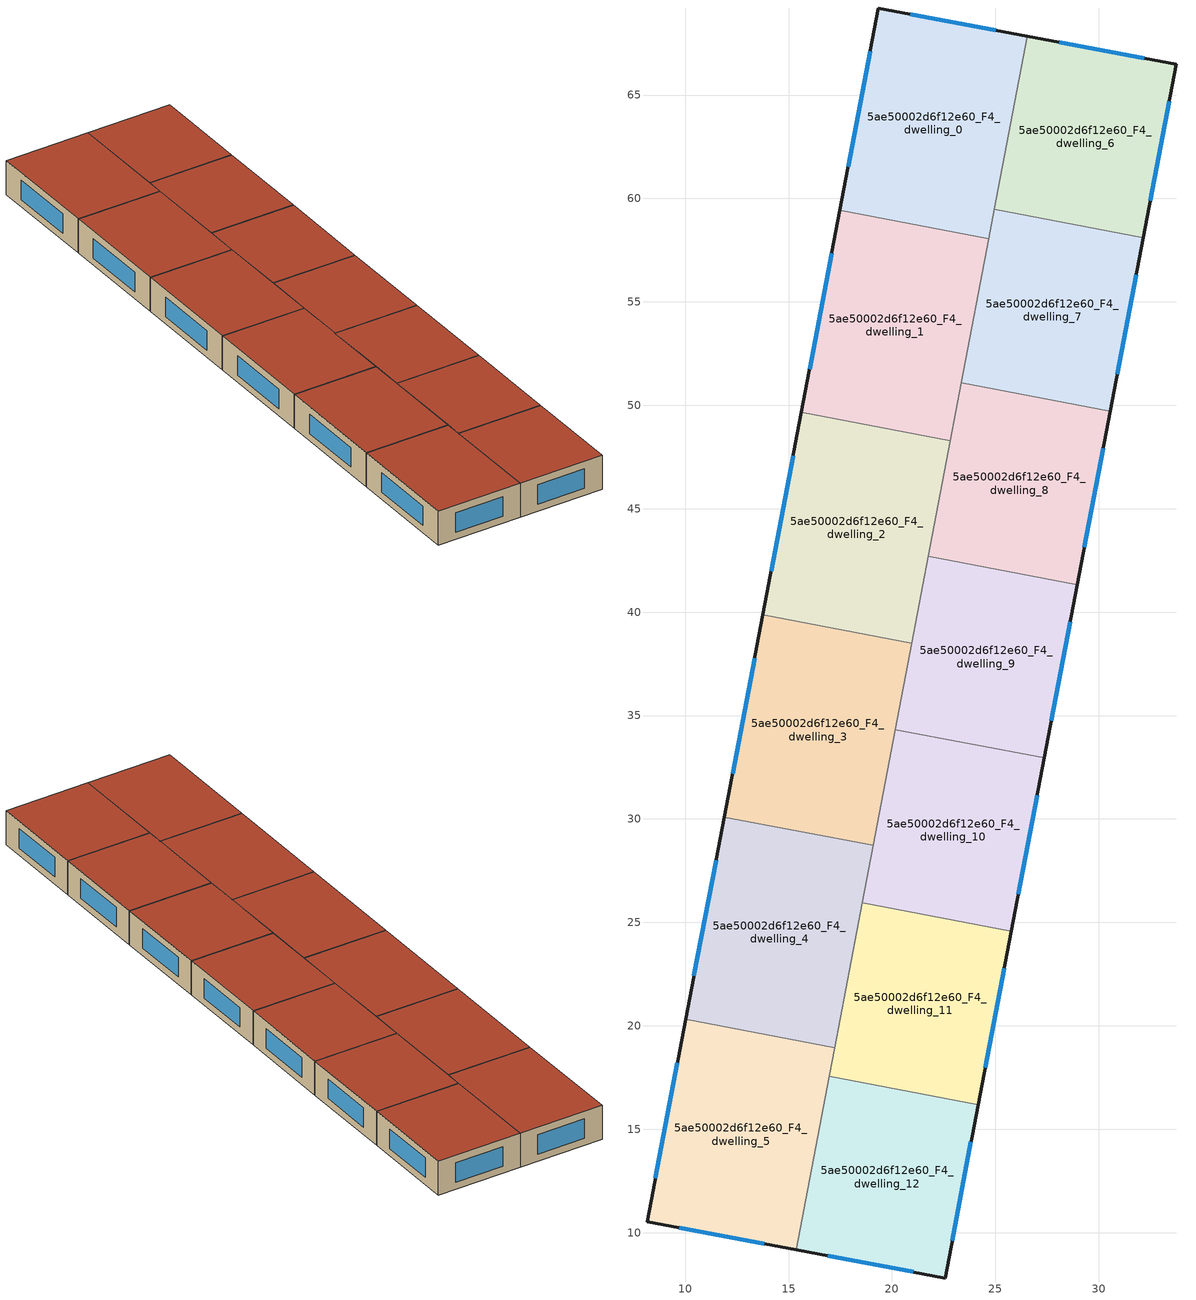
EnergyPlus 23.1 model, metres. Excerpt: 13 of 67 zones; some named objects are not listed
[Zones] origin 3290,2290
5ae50002d6f12e60_F4_dwelling_0
 floor to 5ae50002d6f12e60_F3_dwelling_0 (EU_floor_Construction): 26.55,67.84 24.68,58.06 17.48,59.43 19.35,69.21 z12
 wall outside (EU_wall_Construction): 26.55,67.84 19.35,69.21 17.48,59.43 z12:15
 wall to 5ae50002d6f12e60_F4_dwelling_1 (EU_wall_Construction): 17.48,59.43 24.68,58.06 z12:15
 wall to 5ae50002d6f12e60_F4_dwelling_6 (EU_wall_Construction): 24.95,59.47 26.55,67.84 z12:15
 wall to 5ae50002d6f12e60_F4_dwelling_7 (EU_wall_Construction): 24.68,58.06 24.95,59.47 z12:15
 window (EU_Window_Construction): 18.95,67.11 17.88,61.53 / 25,68.14 20.89,68.91 z12.64:14.36
 roof outside (EU_roof_Construction): 24.68,58.06 26.55,67.84 19.35,69.21 17.48,59.43 z15
5ae50002d6f12e60_F4_dwelling_1
 floor to 5ae50002d6f12e60_F3_dwelling_1 (EU_floor_Construction): 24.68,58.06 22.82,48.28 15.62,49.65 17.48,59.43 z12
 wall outside (EU_wall_Construction): 17.48,59.43 15.62,49.65 z12:15
 wall to 5ae50002d6f12e60_F4_dwelling_2 (EU_wall_Construction): 15.62,49.65 22.82,48.28 z12:15
 wall to 5ae50002d6f12e60_F4_dwelling_7 (EU_wall_Construction): 23.35,51.09 24.68,58.06 z12:15
 wall to 5ae50002d6f12e60_F4_dwelling_8 (EU_wall_Construction): 22.82,48.28 23.35,51.09 z12:15
 window (EU_Window_Construction): 17.08,57.34 16.02,51.75 z12.64:14.36
 roof outside (EU_roof_Construction): 22.82,48.28 24.68,58.06 17.48,59.43 15.62,49.65 z15
5ae50002d6f12e60_F4_dwelling_10
 floor to 5ae50002d6f12e60_F3_dwelling_10 (EU_floor_Construction): 27.36,32.95 25.76,24.57 18.56,25.94 20.16,34.32 z12
 wall outside (EU_wall_Construction): 25.76,24.57 27.36,32.95 z12:15
 wall to 5ae50002d6f12e60_F4_dwelling_11 (EU_wall_Construction): 18.56,25.94 25.76,24.57 z12:15
 wall to 5ae50002d6f12e60_F4_dwelling_9 (EU_wall_Construction): 27.36,32.95 20.16,34.32 z12:15
 wall to 5ae50002d6f12e60_F4_dwelling_3 (EU_wall_Construction): 20.16,34.32 19.09,28.72 z12:15
 wall to 5ae50002d6f12e60_F4_dwelling_4 (EU_wall_Construction): 19.09,28.72 18.56,25.94 z12:15
 window (EU_Window_Construction): 26.1,26.36 27.01,31.15 z12.64:14.36
 roof outside (EU_roof_Construction): 25.76,24.57 27.36,32.95 20.16,34.32 18.56,25.94 z15
5ae50002d6f12e60_F4_dwelling_11
 floor to 5ae50002d6f12e60_F3_dwelling_11 (EU_floor_Construction): 25.76,24.57 24.16,16.19 16.96,17.56 18.56,25.94 z12
 wall outside (EU_wall_Construction): 24.16,16.19 25.76,24.57 z12:15
 wall to 5ae50002d6f12e60_F4_dwelling_12 (EU_wall_Construction): 16.96,17.56 24.16,16.19 z12:15
 wall to 5ae50002d6f12e60_F4_dwelling_4 (EU_wall_Construction): 18.56,25.94 17.23,18.94 z12:15
 wall to 5ae50002d6f12e60_F4_dwelling_5 (EU_wall_Construction): 17.23,18.94 16.96,17.56 z12:15
 window (EU_Window_Construction): 24.5,17.98 25.42,22.77 z12.64:14.36
 roof outside (EU_roof_Construction): 24.16,16.19 25.76,24.57 18.56,25.94 16.96,17.56 z15
5ae50002d6f12e60_F4_dwelling_12
 floor to 5ae50002d6f12e60_F3_dwelling_12 (EU_floor_Construction): 24.16,16.19 22.57,7.81 15.36,9.17 16.96,17.56 z12
 wall outside (EU_wall_Construction): 15.36,9.17 22.57,7.81 24.16,16.19 z12:15
 wall to 5ae50002d6f12e60_F4_dwelling_5 (EU_wall_Construction): 16.96,17.56 15.36,9.17 z12:15
 window (EU_Window_Construction): 22.91,9.6 23.82,14.39 / 16.91,8.88 21.02,8.1 z12.64:14.36
 roof outside (EU_roof_Construction): 22.57,7.81 24.16,16.19 16.96,17.56 15.36,9.17 z15
5ae50002d6f12e60_F4_dwelling_2
 floor to 5ae50002d6f12e60_F3_dwelling_2 (EU_floor_Construction): 22.82,48.28 20.95,38.5 13.76,39.87 15.62,49.65 z12
 wall outside (EU_wall_Construction): 15.62,49.65 13.76,39.87 z12:15
 wall to 5ae50002d6f12e60_F4_dwelling_3 (EU_wall_Construction): 13.76,39.87 20.95,38.5 z12:15
 wall to 5ae50002d6f12e60_F4_dwelling_8 (EU_wall_Construction): 21.76,42.7 22.82,48.28 z12:15
 wall to 5ae50002d6f12e60_F4_dwelling_9 (EU_wall_Construction): 20.95,38.5 21.75,42.7 z12:15
 window (EU_Window_Construction): 15.22,47.56 14.16,41.97 z12.64:14.36
 roof outside (EU_roof_Construction): 20.95,38.5 22.82,48.28 15.62,49.65 13.76,39.87 z15
5ae50002d6f12e60_F4_dwelling_3
 floor to 5ae50002d6f12e60_F3_dwelling_3 (EU_floor_Construction): 20.95,38.5 19.09,28.72 11.89,30.1 13.76,39.87 z12
 wall outside (EU_wall_Construction): 13.76,39.87 11.89,30.1 z12:15
 wall to 5ae50002d6f12e60_F4_dwelling_4 (EU_wall_Construction): 11.89,30.1 19.09,28.72 z12:15
 wall to 5ae50002d6f12e60_F4_dwelling_9 (EU_wall_Construction): 20.16,34.32 20.95,38.5 z12:15
 window (EU_Window_Construction): 13.36,37.78 12.29,32.19 z12.64:14.36
 roof outside (EU_roof_Construction): 19.09,28.72 20.95,38.5 13.76,39.87 11.89,30.1 z15
5ae50002d6f12e60_F4_dwelling_4
 floor to 5ae50002d6f12e60_F3_dwelling_4 (EU_floor_Construction): 19.09,28.72 17.23,18.95 10.03,20.32 11.89,30.1 z12
 wall outside (EU_wall_Construction): 11.89,30.1 10.03,20.32 z12:15
 wall to 5ae50002d6f12e60_F4_dwelling_5 (EU_wall_Construction): 10.03,20.32 17.23,18.95 z12:15
 window (EU_Window_Construction): 11.49,28 10.43,22.41 z12.64:14.36
 roof outside (EU_roof_Construction): 17.23,18.95 19.09,28.72 11.89,30.1 10.03,20.32 z15
5ae50002d6f12e60_F4_dwelling_5
 floor to 5ae50002d6f12e60_F3_dwelling_5 (EU_floor_Construction): 17.23,18.95 15.36,9.17 8.16,10.53 10.03,20.32 z12
 wall outside (EU_wall_Construction): 10.03,20.32 8.16,10.53 15.36,9.17 z12:15
 window (EU_Window_Construction): 9.71,10.24 13.82,9.46 / 9.63,18.22 8.56,12.63 z12.64:14.36
 roof outside (EU_roof_Construction): 15.36,9.17 17.23,18.95 10.03,20.32 8.16,10.53 z15
5ae50002d6f12e60_F4_dwelling_6
 floor to 5ae50002d6f12e60_F3_dwelling_6 (EU_floor_Construction): 33.75,66.48 32.15,58.1 24.95,59.47 26.55,67.84 z12
 wall outside (EU_wall_Construction): 32.15,58.1 33.75,66.48 26.55,67.84 z12:15
 wall to 5ae50002d6f12e60_F4_dwelling_7 (EU_wall_Construction): 24.95,59.47 32.15,58.1 z12:15
 window (EU_Window_Construction): 32.2,66.78 28.09,67.55 / 32.49,59.89 33.4,64.69 z12.64:14.36
 roof outside (EU_roof_Construction): 32.15,58.1 33.75,66.48 26.55,67.84 24.95,59.47 z15
5ae50002d6f12e60_F4_dwelling_7
 floor to 5ae50002d6f12e60_F3_dwelling_7 (EU_floor_Construction): 32.15,58.1 30.55,49.71 23.35,51.09 24.95,59.47 z12
 wall outside (EU_wall_Construction): 30.55,49.71 32.15,58.1 z12:15
 wall to 5ae50002d6f12e60_F4_dwelling_8 (EU_wall_Construction): 23.35,51.09 30.55,49.71 z12:15
 window (EU_Window_Construction): 30.89,51.51 31.81,56.3 z12.64:14.36
 roof outside (EU_roof_Construction): 30.55,49.71 32.15,58.1 24.95,59.47 23.35,51.09 z15
5ae50002d6f12e60_F4_dwelling_8
 floor to 5ae50002d6f12e60_F3_dwelling_8 (EU_floor_Construction): 30.55,49.71 28.95,41.33 21.76,42.71 23.35,51.09 z12
 wall outside (EU_wall_Construction): 28.95,41.33 30.55,49.71 z12:15
 wall to 5ae50002d6f12e60_F4_dwelling_9 (EU_wall_Construction): 21.76,42.71 28.95,41.33 z12:15
 window (EU_Window_Construction): 29.3,43.13 30.21,47.92 z12.64:14.36
 roof outside (EU_roof_Construction): 28.95,41.33 30.55,49.71 23.35,51.09 21.76,42.71 z15
5ae50002d6f12e60_F4_dwelling_9
 floor to 5ae50002d6f12e60_F3_dwelling_9 (EU_floor_Construction): 28.95,41.33 27.36,32.95 20.16,34.32 21.76,42.71 z12
 wall outside (EU_wall_Construction): 27.36,32.95 28.95,41.33 z12:15
 window (EU_Window_Construction): 27.7,34.75 28.61,39.54 z12.64:14.36
 roof outside (EU_roof_Construction): 27.36,32.95 28.95,41.33 21.76,42.71 20.16,34.32 z15
[Building]
EU S2 Campaign: North Axis=0; Terrain=City; Solar Distribution=FullExterior
[Site:Location]
Yerevan-Zvartnots.Intl.AP: Latitude=40.15; Longitude=44.383; Time Zone=4; Elevation=854
[SizingPeriod:WeatherFileDays]
AnnualSizingPeriod: Begin Month=1; Begin Day of Month=1; End Month=12; End Day of Month=31; Day of Week for Start Day=Monday; Use Weather File Daylight Saving Period=No; Use Weather File Rain and Snow Indicators=No
[MATERIAL]
EU_InternalMass_Material: Roughness=MediumRough; Thickness=0.1; Conductivity=1; Density=1800; Specific Heat=900; Thermal Absorptance=0.9; Solar Absorptance=0.7; Visible Absorptance=0.7
[MATERIAL:NOMASS] Roughness=MediumRough; Thermal Absorptance=0.9; Solar Absorptance=0.7; Visible Absorptance=0.7
Name | Thermal Resistance
EU_wall_NoMass | 1.05043
EU_roof_NoMass | 1.45357
EU_floor_NoMass | 0.478065
[WINDOWMATERIAL:SIMPLEGLAZINGSYSTEM]
EU_Window_SimpleGlazing: UFactor=2.5566; Solar Heat Gain Coefficient=0.75; Visible Transmittance=0.75
[CONSTRUCTION]
EU_wall_Construction: EU_wall_NoMass
EU_roof_Construction: EU_roof_NoMass
EU_floor_Construction: EU_floor_NoMass
EU_Window_Construction: EU_Window_SimpleGlazing
EU_InternalMass_Construction: EU_InternalMass_Material
[ZONE] Type=1; Multiplier=1; Ceiling Height=autocalculate; Floor Area=autocalculate; Part of Total Floor Area=Yes
Name | Volume
5ae50002d6f12e60_F4_dwelling_0 | 218.828
5ae50002d6f12e60_F4_dwelling_1; 5ae50002d6f12e60_F4_dwelling_4 | 218.831
5ae50002d6f12e60_F4_dwelling_10 | 187.552
5ae50002d6f12e60_F4_dwelling_11 | 187.587
5ae50002d6f12e60_F4_dwelling_12 | 187.571
5ae50002d6f12e60_F4_dwelling_2 | 218.818
5ae50002d6f12e60_F4_dwelling_3 | 218.802
5ae50002d6f12e60_F4_dwelling_5 | 218.819
5ae50002d6f12e60_F4_dwelling_6 | 187.577
5ae50002d6f12e60_F4_dwelling_7 | 187.611
5ae50002d6f12e60_F4_dwelling_8 | 187.567
5ae50002d6f12e60_F4_dwelling_9 | 187.61
[INTERNALMASS] Construction=EU_InternalMass_Construction
Name | Zone or ZoneList | Surface Area
5ae50002d6f12e60_F4_dwelling_0_EU_InternalMass | 5ae50002d6f12e60_F4_dwelling_0 | 72.9426
5ae50002d6f12e60_F4_dwelling_1_EU_InternalMass | 5ae50002d6f12e60_F4_dwelling_1 | 72.9437
5ae50002d6f12e60_F4_dwelling_2_EU_InternalMass | 5ae50002d6f12e60_F4_dwelling_2 | 72.9395
5ae50002d6f12e60_F4_dwelling_3_EU_InternalMass | 5ae50002d6f12e60_F4_dwelling_3 | 72.9339
5ae50002d6f12e60_F4_dwelling_4_EU_InternalMass | 5ae50002d6f12e60_F4_dwelling_4 | 72.9437
5ae50002d6f12e60_F4_dwelling_5_EU_InternalMass | 5ae50002d6f12e60_F4_dwelling_5 | 72.9397
5ae50002d6f12e60_F4_dwelling_6_EU_InternalMass | 5ae50002d6f12e60_F4_dwelling_6 | 62.5256
5ae50002d6f12e60_F4_dwelling_7_EU_InternalMass | 5ae50002d6f12e60_F4_dwelling_7 | 62.5368
5ae50002d6f12e60_F4_dwelling_8_EU_InternalMass | 5ae50002d6f12e60_F4_dwelling_8 | 62.5224
5ae50002d6f12e60_F4_dwelling_9_EU_InternalMass | 5ae50002d6f12e60_F4_dwelling_9 | 62.5368
5ae50002d6f12e60_F4_dwelling_10_EU_InternalMass | 5ae50002d6f12e60_F4_dwelling_10 | 62.5175
5ae50002d6f12e60_F4_dwelling_11_EU_InternalMass | 5ae50002d6f12e60_F4_dwelling_11 | 62.5289
5ae50002d6f12e60_F4_dwelling_12_EU_InternalMass | 5ae50002d6f12e60_F4_dwelling_12 | 62.5235
[OTHEREQUIPMENT] Fuel Type=Electricity; Design Level Calculation Method=Watts/Area; Power per Zone Floor Area=1; Fraction Latent=0; Fraction Radiant=0; Fraction Lost=0; Carbon Dioxide Generation Rate=0; EndUse Subcategory=EU_Step8_InternalGains
Name | Zone or ZoneList or Space or SpaceList | Schedule
EU_Step8_InternalGain_5ae50002d6f12e60_F4_dwelling_0_f000 | 5ae50002d6f12e60_F4_dwelling_0 | EU_Step8_GainSchedule_5ae50002d6f12e60_F4_dwelling_0_f000
EU_Step8_InternalGain_5ae50002d6f12e60_F4_dwelling_1_f000 | 5ae50002d6f12e60_F4_dwelling_1 | EU_Step8_GainSchedule_5ae50002d6f12e60_F4_dwelling_1_f000
EU_Step8_InternalGain_5ae50002d6f12e60_F4_dwelling_2_f000 | 5ae50002d6f12e60_F4_dwelling_2 | EU_Step8_GainSchedule_5ae50002d6f12e60_F4_dwelling_2_f000
EU_Step8_InternalGain_5ae50002d6f12e60_F4_dwelling_3_f000 | 5ae50002d6f12e60_F4_dwelling_3 | EU_Step8_GainSchedule_5ae50002d6f12e60_F4_dwelling_3_f000
EU_Step8_InternalGain_5ae50002d6f12e60_F4_dwelling_4_f000 | 5ae50002d6f12e60_F4_dwelling_4 | EU_Step8_GainSchedule_5ae50002d6f12e60_F4_dwelling_4_f000
EU_Step8_InternalGain_5ae50002d6f12e60_F4_dwelling_5_f000 | 5ae50002d6f12e60_F4_dwelling_5 | EU_Step8_GainSchedule_5ae50002d6f12e60_F4_dwelling_5_f000
EU_Step8_InternalGain_5ae50002d6f12e60_F4_dwelling_6_f000 | 5ae50002d6f12e60_F4_dwelling_6 | EU_Step8_GainSchedule_5ae50002d6f12e60_F4_dwelling_6_f000
EU_Step8_InternalGain_5ae50002d6f12e60_F4_dwelling_7_f000 | 5ae50002d6f12e60_F4_dwelling_7 | EU_Step8_GainSchedule_5ae50002d6f12e60_F4_dwelling_7_f000
EU_Step8_InternalGain_5ae50002d6f12e60_F4_dwelling_8_f000 | 5ae50002d6f12e60_F4_dwelling_8 | EU_Step8_GainSchedule_5ae50002d6f12e60_F4_dwelling_8_f000
EU_Step8_InternalGain_5ae50002d6f12e60_F4_dwelling_9_f000 | 5ae50002d6f12e60_F4_dwelling_9 | EU_Step8_GainSchedule_5ae50002d6f12e60_F4_dwelling_9_f000
EU_Step8_InternalGain_5ae50002d6f12e60_F4_dwelling_10_f000 | 5ae50002d6f12e60_F4_dwelling_10 | EU_Step8_GainSchedule_5ae50002d6f12e60_F4_dwelling_10_f000
EU_Step8_InternalGain_5ae50002d6f12e60_F4_dwelling_11_f000 | 5ae50002d6f12e60_F4_dwelling_11 | EU_Step8_GainSchedule_5ae50002d6f12e60_F4_dwelling_11_f000
EU_Step8_InternalGain_5ae50002d6f12e60_F4_dwelling_12_f000 | 5ae50002d6f12e60_F4_dwelling_12 | EU_Step8_GainSchedule_5ae50002d6f12e60_F4_dwelling_12_f000
[ZONEVENTILATION:DESIGNFLOWRATE] Schedule=EU_AlwaysOn; Design Flow Rate Calculation Method=AirChanges/Hour; Air Changes per Hour=0.557805; Ventilation Type=Natural; Fan Pressure Rise=0; Fan Total Efficiency=1; Constant Term Coefficient=1; Temperature Term Coefficient=0; Velocity Term Coefficient=0; Velocity Squared Term Coefficient=0; Minimum Indoor Temperature=-100; Maximum Indoor Temperature=100; Delta Temperature=-100; Minimum Outdoor Temperature=-100; Maximum Outdoor Temperature=100; Maximum Wind Speed=40
Name | Zone or ZoneList or Space or SpaceList
EU_ConstantAir_5ae50002d6f12e60_F4_dwelling_0 | 5ae50002d6f12e60_F4_dwelling_0
EU_ConstantAir_5ae50002d6f12e60_F4_dwelling_1 | 5ae50002d6f12e60_F4_dwelling_1
EU_ConstantAir_5ae50002d6f12e60_F4_dwelling_2 | 5ae50002d6f12e60_F4_dwelling_2
EU_ConstantAir_5ae50002d6f12e60_F4_dwelling_3 | 5ae50002d6f12e60_F4_dwelling_3
EU_ConstantAir_5ae50002d6f12e60_F4_dwelling_4 | 5ae50002d6f12e60_F4_dwelling_4
EU_ConstantAir_5ae50002d6f12e60_F4_dwelling_5 | 5ae50002d6f12e60_F4_dwelling_5
EU_ConstantAir_5ae50002d6f12e60_F4_dwelling_6 | 5ae50002d6f12e60_F4_dwelling_6
EU_ConstantAir_5ae50002d6f12e60_F4_dwelling_7 | 5ae50002d6f12e60_F4_dwelling_7
EU_ConstantAir_5ae50002d6f12e60_F4_dwelling_8 | 5ae50002d6f12e60_F4_dwelling_8
EU_ConstantAir_5ae50002d6f12e60_F4_dwelling_9 | 5ae50002d6f12e60_F4_dwelling_9
EU_ConstantAir_5ae50002d6f12e60_F4_dwelling_10 | 5ae50002d6f12e60_F4_dwelling_10
EU_ConstantAir_5ae50002d6f12e60_F4_dwelling_11 | 5ae50002d6f12e60_F4_dwelling_11
EU_ConstantAir_5ae50002d6f12e60_F4_dwelling_12 | 5ae50002d6f12e60_F4_dwelling_12
[HVACTEMPLATE:ZONE:IDEALLOADSAIRSYSTEM] System Availability Schedule=EU_AlwaysOn; Maximum Heating Supply Air Temperature=50; Minimum Cooling Supply Air Temperature=13; Maximum Heating Supply Air Humidity Ratio=0.0156; Minimum Cooling Supply Air Humidity Ratio=0.0077; Heating Limit=NoLimit; Cooling Limit=NoLimit; Heating Availability Schedule=EU_AlwaysOn; Cooling Availability Schedule=EU_CoolingOff; Dehumidification Control Type=ConstantSensibleHeatRatio; Cooling Sensible Heat Ratio=0.7; Dehumidification Setpoint=60; Humidification Control Type=None; Humidification Setpoint=30; Outdoor Air Method=None; Outdoor Air Flow Rate per Person=0.00944; Outdoor Air Flow Rate per Zone Floor Area=0; Outdoor Air Flow Rate per Zone=0; Demand Controlled Ventilation Type=None; Outdoor Air Economizer Type=NoEconomizer; Heat Recovery Type=None; Sensible Heat Recovery Effectiveness=0.7; Latent Heat Recovery Effectiveness=0.65
Name | Template Thermostat
5ae50002d6f12e60_F4_dwelling_0 | EU_HeatOnly_5ae50002d6f12e60_F4_dwelling_0
5ae50002d6f12e60_F4_dwelling_1 | EU_HeatOnly_5ae50002d6f12e60_F4_dwelling_1
5ae50002d6f12e60_F4_dwelling_2 | EU_HeatOnly_5ae50002d6f12e60_F4_dwelling_2
5ae50002d6f12e60_F4_dwelling_3 | EU_HeatOnly_5ae50002d6f12e60_F4_dwelling_3
5ae50002d6f12e60_F4_dwelling_4 | EU_HeatOnly_5ae50002d6f12e60_F4_dwelling_4
5ae50002d6f12e60_F4_dwelling_5 | EU_HeatOnly_5ae50002d6f12e60_F4_dwelling_5
5ae50002d6f12e60_F4_dwelling_6 | EU_HeatOnly_5ae50002d6f12e60_F4_dwelling_6
5ae50002d6f12e60_F4_dwelling_7 | EU_HeatOnly_5ae50002d6f12e60_F4_dwelling_7
5ae50002d6f12e60_F4_dwelling_8 | EU_HeatOnly_5ae50002d6f12e60_F4_dwelling_8
5ae50002d6f12e60_F4_dwelling_9 | EU_HeatOnly_5ae50002d6f12e60_F4_dwelling_9
5ae50002d6f12e60_F4_dwelling_10 | EU_HeatOnly_5ae50002d6f12e60_F4_dwelling_10
5ae50002d6f12e60_F4_dwelling_11 | EU_HeatOnly_5ae50002d6f12e60_F4_dwelling_11
5ae50002d6f12e60_F4_dwelling_12 | EU_HeatOnly_5ae50002d6f12e60_F4_dwelling_12
[SIZING:ZONE] Zone Cooling Design Supply Air Temperature Input Method=SupplyAirTemperature; Zone Cooling Design Supply Air Temperature=13; Zone Heating Design Supply Air Temperature Input Method=SupplyAirTemperature; Zone Heating Design Supply Air Temperature=50; Zone Cooling Design Supply Air Humidity Ratio=0.008; Zone Heating Design Supply Air Humidity Ratio=0.008; Cooling Design Air Flow Method=DesignDay; Cooling Design Air Flow Rate=0; Cooling Minimum Air Flow per Zone Floor Area=0.000762; Cooling Minimum Air Flow=0; Cooling Minimum Air Flow Fraction=0.2; Heating Design Air Flow Method=DesignDay; Heating Design Air Flow Rate=0; Heating Maximum Air Flow per Zone Floor Area=0.002032; Heating Maximum Air Flow=0.141576; Heating Maximum Air Flow Fraction=0.3; Account for Dedicated Outdoor Air System=No; Dedicated Outdoor Air System Control Strategy=NeutralSupplyAir; Dedicated Outdoor Air Low Setpoint Temperature for Design=autosize; Dedicated Outdoor Air High Setpoint Temperature for Design=autosize; Zone Load Sizing Method=Sensible Load Only No Latent Load; Zone Latent Cooling Design Supply Air Humidity Ratio Input Method=HumidityRatioDifference; Zone Cooling Design Supply Air Humidity Ratio Difference=0.005; Zone Latent Heating Design Supply Air Humidity Ratio Input Method=HumidityRatioDifference; Zone Humidification Design Supply Air Humidity Ratio Difference=0.005
5ae50002d6f12e60_F4_dwelling_0; 5ae50002d6f12e60_F4_dwelling_1; 5ae50002d6f12e60_F4_dwelling_2; 5ae50002d6f12e60_F4_dwelling_3; 5ae50002d6f12e60_F4_dwelling_4; 5ae50002d6f12e60_F4_dwelling_5; 5ae50002d6f12e60_F4_dwelling_6; 5ae50002d6f12e60_F4_dwelling_7; 5ae50002d6f12e60_F4_dwelling_8; 5ae50002d6f12e60_F4_dwelling_9; 5ae50002d6f12e60_F4_dwelling_10; 5ae50002d6f12e60_F4_dwelling_11; 5ae50002d6f12e60_F4_dwelling_12
[SCHEDULE:CONSTANT]
Name | Hourly Value
EU_AlwaysOn | 1
EU_CoolingOff | 0
[SCHEDULE:FILE] Column Number=1; Rows to Skip at Top=0; Number of Hours of Data=8760; Column Separator=Comma; Interpolate to Timestep=No; Minutes per Item=60; Adjust Schedule for Daylight Savings=Yes
Name | File
EU_Step8_GainSchedule_5ae50002d6f12e60_F4_dwelling_0_f000 | ../../schedules/5ae50002d6f12e60/5ae50002d6f12e60_F4_dwelling_0_f000_gain.csv
EU_Step8_GainSchedule_5ae50002d6f12e60_F4_dwelling_1_f000 | ../../schedules/5ae50002d6f12e60/5ae50002d6f12e60_F4_dwelling_1_f000_gain.csv
EU_Step8_GainSchedule_5ae50002d6f12e60_F4_dwelling_2_f000 | ../../schedules/5ae50002d6f12e60/5ae50002d6f12e60_F4_dwelling_2_f000_gain.csv
EU_Step8_GainSchedule_5ae50002d6f12e60_F4_dwelling_3_f000 | ../../schedules/5ae50002d6f12e60/5ae50002d6f12e60_F4_dwelling_3_f000_gain.csv
EU_Step8_GainSchedule_5ae50002d6f12e60_F4_dwelling_4_f000 | ../../schedules/5ae50002d6f12e60/5ae50002d6f12e60_F4_dwelling_4_f000_gain.csv
EU_Step8_GainSchedule_5ae50002d6f12e60_F4_dwelling_5_f000 | ../../schedules/5ae50002d6f12e60/5ae50002d6f12e60_F4_dwelling_5_f000_gain.csv
EU_Step8_GainSchedule_5ae50002d6f12e60_F4_dwelling_6_f000 | ../../schedules/5ae50002d6f12e60/5ae50002d6f12e60_F4_dwelling_6_f000_gain.csv
EU_Step8_GainSchedule_5ae50002d6f12e60_F4_dwelling_7_f000 | ../../schedules/5ae50002d6f12e60/5ae50002d6f12e60_F4_dwelling_7_f000_gain.csv
EU_Step8_GainSchedule_5ae50002d6f12e60_F4_dwelling_8_f000 | ../../schedules/5ae50002d6f12e60/5ae50002d6f12e60_F4_dwelling_8_f000_gain.csv
EU_Step8_GainSchedule_5ae50002d6f12e60_F4_dwelling_9_f000 | ../../schedules/5ae50002d6f12e60/5ae50002d6f12e60_F4_dwelling_9_f000_gain.csv
EU_Step8_GainSchedule_5ae50002d6f12e60_F4_dwelling_10_f000 | ../../schedules/5ae50002d6f12e60/5ae50002d6f12e60_F4_dwelling_10_f000_gain.csv
EU_Step8_GainSchedule_5ae50002d6f12e60_F4_dwelling_11_f000 | ../../schedules/5ae50002d6f12e60/5ae50002d6f12e60_F4_dwelling_11_f000_gain.csv
EU_Step8_GainSchedule_5ae50002d6f12e60_F4_dwelling_12_f000 | ../../schedules/5ae50002d6f12e60/5ae50002d6f12e60_F4_dwelling_12_f000_gain.csv
